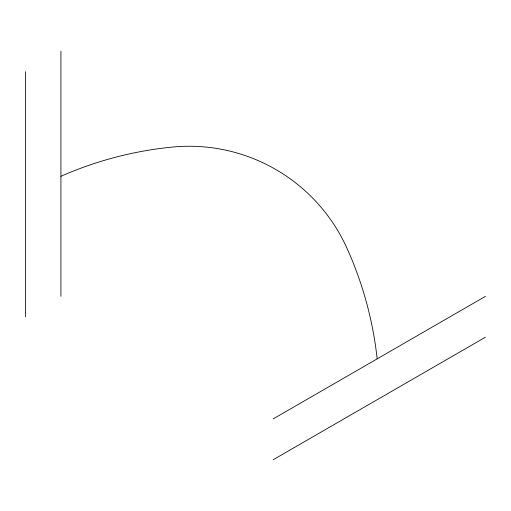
<?xml version="1.0" encoding="UTF-8"?>
<svg xmlns="http://www.w3.org/2000/svg" width="511" height="511" viewBox="0 0 511 511"><rect width="100%" height="100%" fill="white"/><g stroke="black" fill="none" stroke-linecap="round" stroke-linejoin="round"><path stroke-width="0.77" d="M273.187 418.899L485.45 296.348M273.187 459.747L485.45 337.196M60.924 51.253L60.924 296.348M25.55 71.674L25.55 316.775M377.163 358.869A365.039 365.039 0 0 0 346.867 248.007A173.108 173.108 0 0 0 172.086 147.098A365.039 365.039 0 0 0 60.924 176.289"/></g></svg>
